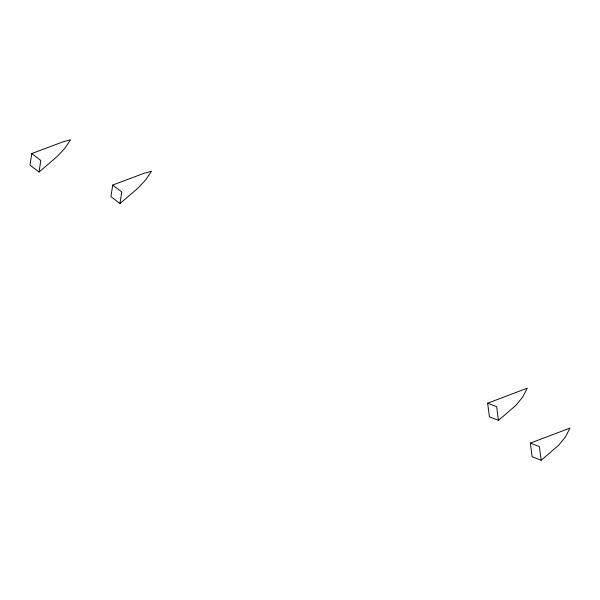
<?xml version="1.0" encoding="UTF-8"?>
<svg xmlns="http://www.w3.org/2000/svg" width="600" height="600" viewBox="0 0 600 600"><rect width="100%" height="100%" fill="white"/><g stroke="black" fill="none" stroke-linecap="round" stroke-linejoin="round"><path stroke-width="0.9" d="M31.785 153.555L30 165.127L39.03 172.05L57.06 156.608L64.733 148.425L70.575 139.748L62.685 141.953L31.785 153.555L40.822 160.477L39.03 172.05M112.718 185.047L110.925 196.62L119.955 203.542L137.985 188.108L145.657 179.917L151.5 171.24L143.61 173.445L112.718 185.047L121.748 191.97L119.955 203.542M498.45 420.36L515.857 405.405L522.675 397.072L527.273 388.192L487.635 403.215L489.42 416.85L498.45 420.36L496.665 406.717L487.635 403.215M541.178 460.252L558.585 445.305L565.41 436.972L570 428.085L530.362 443.107L532.148 456.75L541.178 460.252L539.393 446.618L530.362 443.107"/></g></svg>
